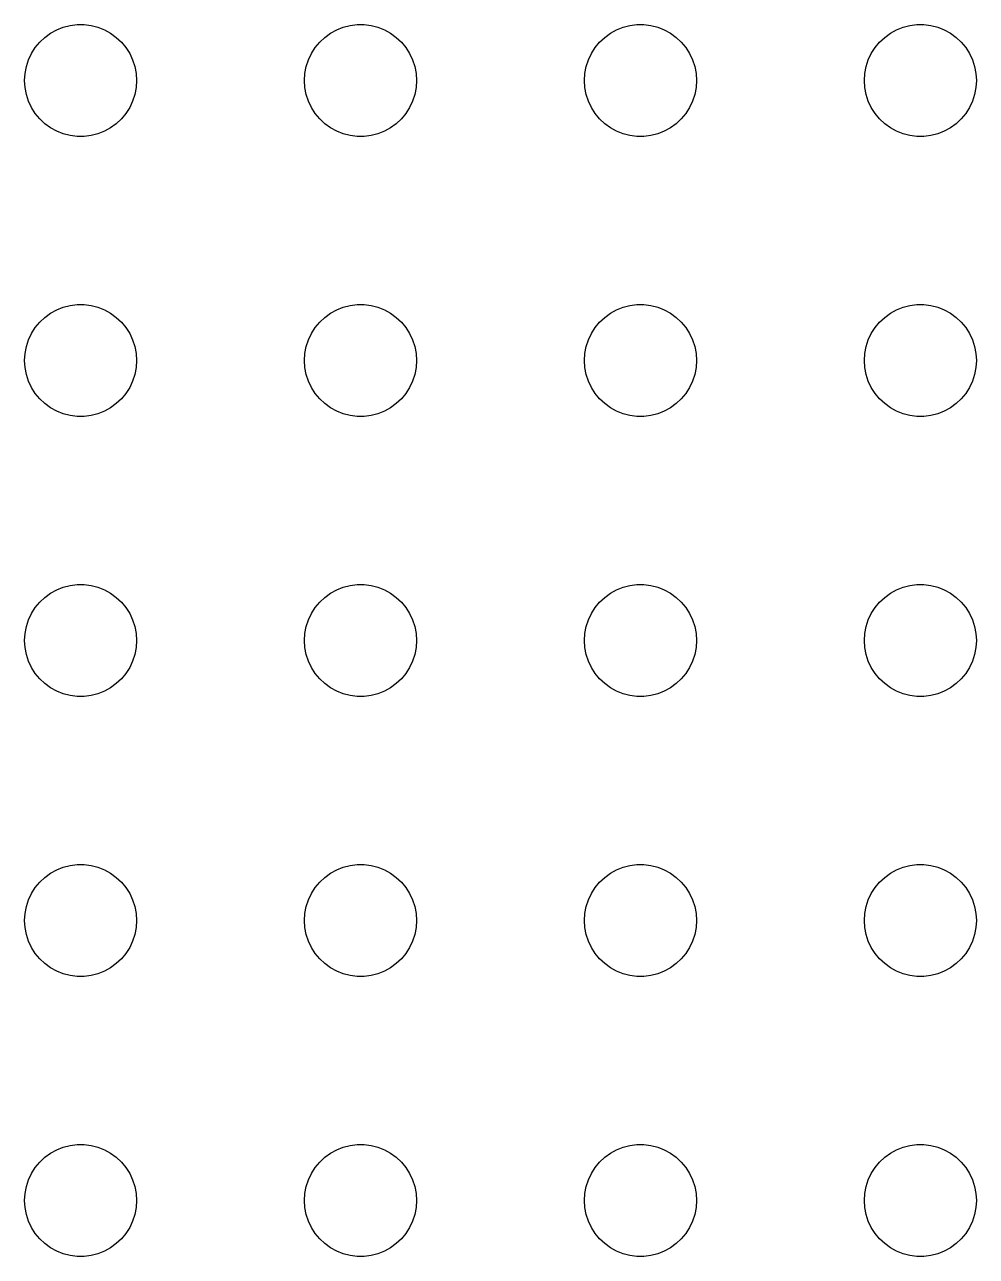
# Model space of a CAD drawing. Header units: metres. Extents: x -134 to 134, y -134 to 134.
# Drawn here: x -1.5 to 24, y 66 to 99 of the extents above; entities that cross this region are included whole.
import ezdxf

# ---------------------------------------------------------------- set-up
doc = ezdxf.new("R2010")
doc.units = ezdxf.units.M

msp = doc.modelspace()

# ---------------------------------------------------------------- linework, layer by layer
for p, q in [((-0.28107, 98.9734), (-0.09418, 98.997)), ((-0.09418, 98.997), (0.09418, 98.997)), ((0.09418, 98.997), (0.28107, 98.9734)), ((7.21892, 98.9734), (7.40581, 98.997)), ((7.40581, 98.997), (7.59418, 98.997)), ((7.59418, 98.997), (7.78107, 98.9734)), ((14.7189, 98.9734), (14.9058, 98.997)), ((14.9058, 98.997), (15.0942, 98.997)), ((15.0942, 98.997), (15.2811, 98.9734)), ((22.2189, 98.9734), (22.4058, 98.997)), ((22.4058, 98.997), (22.5942, 98.997)), ((22.5942, 98.997), (22.7811, 98.9734)), ((-1.09344, 98.5268), (-0.95613, 98.6558)), ((-0.95613, 98.6558), (-0.80373, 98.7665)), ((-0.80373, 98.7665), (-0.63866, 98.8572)), ((-0.63866, 98.8572), (-0.46352, 98.9266)), ((-0.46352, 98.9266), (-0.28107, 98.9734)), ((0.28107, 98.9734), (0.46352, 98.9266)), ((0.46352, 98.9266), (0.63866, 98.8572)), ((0.63866, 98.8572), (0.80373, 98.7665)), ((0.80373, 98.7665), (0.95613, 98.6558)), ((0.95613, 98.6558), (1.09344, 98.5268)), ((6.40654, 98.5268), (6.54385, 98.6558)), ((6.54385, 98.6558), (6.69626, 98.7665)), ((6.69626, 98.7665), (6.86133, 98.8572)), ((6.86133, 98.8572), (7.03647, 98.9266)), ((7.03647, 98.9266), (7.21892, 98.9734)), ((7.78107, 98.9734), (7.96352, 98.9266)), ((7.96352, 98.9266), (8.13866, 98.8572)), ((8.13866, 98.8572), (8.30373, 98.7665)), ((8.30373, 98.7665), (8.45613, 98.6558)), ((8.45613, 98.6558), (8.59344, 98.5268)), ((13.9065, 98.5268), (14.0439, 98.6558)), ((14.0439, 98.6558), (14.1963, 98.7665)), ((14.1963, 98.7665), (14.3613, 98.8572)), ((14.3613, 98.8572), (14.5365, 98.9266)), ((14.5365, 98.9266), (14.7189, 98.9734)), ((15.2811, 98.9734), (15.4635, 98.9266)), ((15.4635, 98.9266), (15.6387, 98.8572)), ((15.6387, 98.8572), (15.8037, 98.7665)), ((15.8037, 98.7665), (15.9561, 98.6558)), ((15.9561, 98.6558), (16.0934, 98.5268)), ((21.4065, 98.5268), (21.5439, 98.6558)), ((21.5439, 98.6558), (21.6963, 98.7665)), ((21.6963, 98.7665), (21.8613, 98.8572)), ((21.8613, 98.8572), (22.0365, 98.9266)), ((22.0365, 98.9266), (22.2189, 98.9734)), ((22.7811, 98.9734), (22.9635, 98.9266)), ((22.9635, 98.9266), (23.1387, 98.8572)), ((23.1387, 98.8572), (23.3037, 98.7665)), ((23.3037, 98.7665), (23.4561, 98.6558)), ((23.4561, 98.6558), (23.5934, 98.5268)), ((-1.31445, 98.2226), (-1.21352, 98.3817)), ((-1.21352, 98.3817), (-1.09344, 98.5268)), ((1.09344, 98.5268), (1.21352, 98.3817)), ((1.21352, 98.3817), (1.31445, 98.2226)), ((6.18553, 98.2226), (6.28647, 98.3817)), ((6.28647, 98.3817), (6.40654, 98.5268)), ((8.59344, 98.5268), (8.71352, 98.3817)), ((8.71352, 98.3817), (8.81445, 98.2226)), ((13.6855, 98.2226), (13.7865, 98.3817)), ((13.7865, 98.3817), (13.9065, 98.5268)), ((16.0934, 98.5268), (16.2135, 98.3817)), ((16.2135, 98.3817), (16.3145, 98.2226)), ((21.1855, 98.2226), (21.2865, 98.3817)), ((21.2865, 98.3817), (21.4065, 98.5268)), ((23.5934, 98.5268), (23.7135, 98.3817)), ((23.7135, 98.3817), (23.8145, 98.2226)), ((-1.45287, 97.873), (-1.39465, 98.0522)), ((-1.39465, 98.0522), (-1.31445, 98.2226)), ((1.31445, 98.2226), (1.39465, 98.0522)), ((1.39465, 98.0522), (1.45287, 97.873)), ((6.04712, 97.873), (6.10533, 98.0522)), ((6.10533, 98.0522), (6.18553, 98.2226)), ((8.81445, 98.2226), (8.89465, 98.0522)), ((8.89465, 98.0522), (8.95287, 97.873)), ((13.5471, 97.873), (13.6053, 98.0522)), ((13.6053, 98.0522), (13.6855, 98.2226)), ((16.3145, 98.2226), (16.3947, 98.0522)), ((16.3947, 98.0522), (16.4529, 97.873)), ((21.0471, 97.873), (21.1053, 98.0522)), ((21.1053, 98.0522), (21.1855, 98.2226)), ((23.8145, 98.2226), (23.8947, 98.0522)), ((23.8947, 98.0522), (23.9529, 97.873)), ((-1.5, 97.5), (-1.48816, 97.688)), ((-1.48816, 97.688), (-1.45287, 97.873)), ((1.45287, 97.873), (1.48816, 97.688)), ((1.48816, 97.688), (1.5, 97.5)), ((6, 97.5), (6.01183, 97.688)), ((6.01183, 97.688), (6.04712, 97.873)), ((8.95287, 97.873), (8.98816, 97.688)), ((8.98816, 97.688), (9, 97.5)), ((13.5, 97.5), (13.5118, 97.688)), ((13.5118, 97.688), (13.5471, 97.873)), ((16.4529, 97.873), (16.4882, 97.688)), ((16.4882, 97.688), (16.5, 97.5)), ((21, 97.5), (21.0118, 97.688)), ((21.0118, 97.688), (21.0471, 97.873)), ((23.9529, 97.873), (23.9882, 97.688)), ((23.9882, 97.688), (24, 97.5)), ((-1.48816, 97.312), (-1.5, 97.5)), ((1.5, 97.5), (1.48816, 97.312)), ((6.01183, 97.312), (6, 97.5)), ((9, 97.5), (8.98816, 97.312)), ((13.5118, 97.312), (13.5, 97.5)), ((16.5, 97.5), (16.4882, 97.312)), ((21.0118, 97.312), (21, 97.5)), ((24, 97.5), (23.9882, 97.312)), ((-1.45287, 97.127), (-1.48816, 97.312)), ((-1.39465, 96.9478), (-1.45287, 97.127)), ((1.45287, 97.127), (1.39465, 96.9478)), ((1.48816, 97.312), (1.45287, 97.127)), ((6.04712, 97.127), (6.01183, 97.312)), ((6.10533, 96.9478), (6.04712, 97.127)), ((8.95287, 97.127), (8.89465, 96.9478)), ((8.98816, 97.312), (8.95287, 97.127)), ((13.5471, 97.127), (13.5118, 97.312)), ((13.6053, 96.9478), (13.5471, 97.127)), ((16.4529, 97.127), (16.3947, 96.9478)), ((16.4882, 97.312), (16.4529, 97.127)), ((21.0471, 97.127), (21.0118, 97.312)), ((21.1053, 96.9478), (21.0471, 97.127)), ((23.9529, 97.127), (23.8947, 96.9478)), ((23.9882, 97.312), (23.9529, 97.127)), ((-1.31445, 96.7774), (-1.39465, 96.9478)), ((-1.21352, 96.6183), (-1.31445, 96.7774)), ((1.31445, 96.7774), (1.21352, 96.6183)), ((1.39465, 96.9478), (1.31445, 96.7774)), ((6.18553, 96.7774), (6.10533, 96.9478)), ((6.28647, 96.6183), (6.18553, 96.7774)), ((8.81445, 96.7774), (8.71352, 96.6183)), ((8.89465, 96.9478), (8.81445, 96.7774)), ((13.6855, 96.7774), (13.6053, 96.9478)), ((13.7865, 96.6183), (13.6855, 96.7774)), ((16.3145, 96.7774), (16.2135, 96.6183)), ((16.3947, 96.9478), (16.3145, 96.7774)), ((21.1855, 96.7774), (21.1053, 96.9478)), ((21.2865, 96.6183), (21.1855, 96.7774)), ((23.8145, 96.7774), (23.7135, 96.6183)), ((23.8947, 96.9478), (23.8145, 96.7774)), ((-1.09344, 96.4732), (-1.21352, 96.6183)), ((-0.95613, 96.3442), (-1.09344, 96.4732)), ((-0.80373, 96.2335), (-0.95613, 96.3442)), ((0.95613, 96.3442), (0.80373, 96.2335)), ((1.09344, 96.4732), (0.95613, 96.3442)), ((1.21352, 96.6183), (1.09344, 96.4732)), ((6.40654, 96.4732), (6.28647, 96.6183)), ((6.54385, 96.3442), (6.40654, 96.4732)), ((6.69626, 96.2335), (6.54385, 96.3442)), ((8.45613, 96.3442), (8.30373, 96.2335)), ((8.59344, 96.4732), (8.45613, 96.3442)), ((8.71352, 96.6183), (8.59344, 96.4732)), ((13.9065, 96.4732), (13.7865, 96.6183)), ((14.0439, 96.3442), (13.9065, 96.4732)), ((14.1963, 96.2335), (14.0439, 96.3442)), ((15.9561, 96.3442), (15.8037, 96.2335)), ((16.0934, 96.4732), (15.9561, 96.3442)), ((16.2135, 96.6183), (16.0934, 96.4732)), ((21.4065, 96.4732), (21.2865, 96.6183)), ((21.5439, 96.3442), (21.4065, 96.4732)), ((21.6963, 96.2335), (21.5439, 96.3442)), ((23.4561, 96.3442), (23.3037, 96.2335)), ((23.5934, 96.4732), (23.4561, 96.3442)), ((23.7135, 96.6183), (23.5934, 96.4732)), ((-0.63866, 96.1428), (-0.80373, 96.2335)), ((-0.46352, 96.0734), (-0.63866, 96.1428)), ((-0.28107, 96.0266), (-0.46352, 96.0734)), ((-0.09418, 96.003), (-0.28107, 96.0266)), ((0.28107, 96.0266), (0.09418, 96.003)), ((0.46352, 96.0734), (0.28107, 96.0266)), ((0.63866, 96.1428), (0.46352, 96.0734)), ((0.80373, 96.2335), (0.63866, 96.1428)), ((6.86133, 96.1428), (6.69626, 96.2335)), ((7.03647, 96.0734), (6.86133, 96.1428)), ((7.21892, 96.0266), (7.03647, 96.0734)), ((7.40581, 96.003), (7.21892, 96.0266)), ((7.78107, 96.0266), (7.59418, 96.003)), ((7.96352, 96.0734), (7.78107, 96.0266)), ((8.13866, 96.1428), (7.96352, 96.0734)), ((8.30373, 96.2335), (8.13866, 96.1428)), ((14.3613, 96.1428), (14.1963, 96.2335)), ((14.5365, 96.0734), (14.3613, 96.1428)), ((14.7189, 96.0266), (14.5365, 96.0734)), ((14.9058, 96.003), (14.7189, 96.0266)), ((15.2811, 96.0266), (15.0942, 96.003)), ((15.4635, 96.0734), (15.2811, 96.0266)), ((15.6387, 96.1428), (15.4635, 96.0734)), ((15.8037, 96.2335), (15.6387, 96.1428)), ((21.8613, 96.1428), (21.6963, 96.2335)), ((22.0365, 96.0734), (21.8613, 96.1428)), ((22.2189, 96.0266), (22.0365, 96.0734)), ((22.4058, 96.003), (22.2189, 96.0266)), ((22.7811, 96.0266), (22.5942, 96.003)), ((22.9635, 96.0734), (22.7811, 96.0266)), ((23.1387, 96.1428), (22.9635, 96.0734)), ((23.3037, 96.2335), (23.1387, 96.1428)), ((0.09418, 96.003), (-0.09418, 96.003)), ((7.59418, 96.003), (7.40581, 96.003)), ((15.0942, 96.003), (14.9058, 96.003)), ((22.5942, 96.003), (22.4058, 96.003)), ((-0.63866, 91.3572), (-0.46352, 91.4266)), ((-0.46352, 91.4266), (-0.28107, 91.4734)), ((-0.28107, 91.4734), (-0.09418, 91.497)), ((-0.09418, 91.497), (0.09418, 91.497)), ((0.09418, 91.497), (0.28107, 91.4734)), ((0.28107, 91.4734), (0.46352, 91.4266)), ((0.46352, 91.4266), (0.63866, 91.3572)), ((6.86133, 91.3572), (7.03647, 91.4266)), ((7.03647, 91.4266), (7.21892, 91.4734)), ((7.21892, 91.4734), (7.40581, 91.497)), ((7.40581, 91.497), (7.59418, 91.497)), ((7.59418, 91.497), (7.78107, 91.4734)), ((7.78107, 91.4734), (7.96352, 91.4266)), ((7.96352, 91.4266), (8.13866, 91.3572)), ((14.3613, 91.3572), (14.5365, 91.4266)), ((14.5365, 91.4266), (14.7189, 91.4734)), ((14.7189, 91.4734), (14.9058, 91.497)), ((14.9058, 91.497), (15.0942, 91.497)), ((15.0942, 91.497), (15.2811, 91.4734)), ((15.2811, 91.4734), (15.4635, 91.4266)), ((15.4635, 91.4266), (15.6387, 91.3572)), ((21.8613, 91.3572), (22.0365, 91.4266)), ((22.0365, 91.4266), (22.2189, 91.4734)), ((22.2189, 91.4734), (22.4058, 91.497)), ((22.4058, 91.497), (22.5942, 91.497)), ((22.5942, 91.497), (22.7811, 91.4734)), ((22.7811, 91.4734), (22.9635, 91.4266)), ((22.9635, 91.4266), (23.1387, 91.3572)), ((-1.09344, 91.0268), (-0.95613, 91.1558)), ((-0.95613, 91.1558), (-0.80373, 91.2665)), ((-0.80373, 91.2665), (-0.63866, 91.3572)), ((0.63866, 91.3572), (0.80373, 91.2665)), ((0.80373, 91.2665), (0.95613, 91.1558)), ((0.95613, 91.1558), (1.09344, 91.0268)), ((6.40654, 91.0268), (6.54385, 91.1558)), ((6.54385, 91.1558), (6.69626, 91.2665)), ((6.69626, 91.2665), (6.86133, 91.3572)), ((8.13866, 91.3572), (8.30373, 91.2665)), ((8.30373, 91.2665), (8.45613, 91.1558)), ((8.45613, 91.1558), (8.59344, 91.0268)), ((13.9065, 91.0268), (14.0439, 91.1558)), ((14.0439, 91.1558), (14.1963, 91.2665)), ((14.1963, 91.2665), (14.3613, 91.3572)), ((15.6387, 91.3572), (15.8037, 91.2665)), ((15.8037, 91.2665), (15.9561, 91.1558)), ((15.9561, 91.1558), (16.0934, 91.0268)), ((21.4065, 91.0268), (21.5439, 91.1558)), ((21.5439, 91.1558), (21.6963, 91.2665)), ((21.6963, 91.2665), (21.8613, 91.3572)), ((23.1387, 91.3572), (23.3037, 91.2665)), ((23.3037, 91.2665), (23.4561, 91.1558)), ((23.4561, 91.1558), (23.5934, 91.0268)), ((-1.31445, 90.7226), (-1.21352, 90.8817)), ((-1.21352, 90.8817), (-1.09344, 91.0268)), ((1.09344, 91.0268), (1.21352, 90.8817)), ((1.21352, 90.8817), (1.31445, 90.7226)), ((6.18553, 90.7226), (6.28647, 90.8817)), ((6.28647, 90.8817), (6.40654, 91.0268)), ((8.59344, 91.0268), (8.71352, 90.8817)), ((8.71352, 90.8817), (8.81445, 90.7226)), ((13.6855, 90.7226), (13.7865, 90.8817)), ((13.7865, 90.8817), (13.9065, 91.0268)), ((16.0934, 91.0268), (16.2135, 90.8817)), ((16.2135, 90.8817), (16.3145, 90.7226)), ((21.1855, 90.7226), (21.2865, 90.8817)), ((21.2865, 90.8817), (21.4065, 91.0268)), ((23.5934, 91.0268), (23.7135, 90.8817)), ((23.7135, 90.8817), (23.8145, 90.7226)), ((-1.45287, 90.373), (-1.39465, 90.5522)), ((-1.39465, 90.5522), (-1.31445, 90.7226)), ((1.31445, 90.7226), (1.39465, 90.5522)), ((1.39465, 90.5522), (1.45287, 90.373)), ((6.04712, 90.373), (6.10533, 90.5522)), ((6.10533, 90.5522), (6.18553, 90.7226)), ((8.81445, 90.7226), (8.89465, 90.5522)), ((8.89465, 90.5522), (8.95287, 90.373)), ((13.5471, 90.373), (13.6053, 90.5522)), ((13.6053, 90.5522), (13.6855, 90.7226)), ((16.3145, 90.7226), (16.3947, 90.5522)), ((16.3947, 90.5522), (16.4529, 90.373)), ((21.0471, 90.373), (21.1053, 90.5522)), ((21.1053, 90.5522), (21.1855, 90.7226)), ((23.8145, 90.7226), (23.8947, 90.5522)), ((23.8947, 90.5522), (23.9529, 90.373)), ((-1.5, 90), (-1.48816, 90.188)), ((-1.48816, 90.188), (-1.45287, 90.373)), ((1.45287, 90.373), (1.48816, 90.188)), ((1.48816, 90.188), (1.5, 90)), ((6, 90), (6.01183, 90.188)), ((6.01183, 90.188), (6.04712, 90.373)), ((8.95287, 90.373), (8.98816, 90.188)), ((8.98816, 90.188), (9, 90)), ((13.5, 90), (13.5118, 90.188)), ((13.5118, 90.188), (13.5471, 90.373)), ((16.4529, 90.373), (16.4882, 90.188)), ((16.4882, 90.188), (16.5, 90)), ((21, 90), (21.0118, 90.188)), ((21.0118, 90.188), (21.0471, 90.373)), ((23.9529, 90.373), (23.9882, 90.188)), ((23.9882, 90.188), (24, 90)), ((-1.48816, 89.812), (-1.5, 90)), ((-1.45287, 89.627), (-1.48816, 89.812)), ((1.48816, 89.812), (1.45287, 89.627)), ((1.5, 90), (1.48816, 89.812)), ((6.01183, 89.812), (6, 90)), ((6.04712, 89.627), (6.01183, 89.812)), ((8.98816, 89.812), (8.95287, 89.627)), ((9, 90), (8.98816, 89.812)), ((13.5118, 89.812), (13.5, 90)), ((13.5471, 89.627), (13.5118, 89.812)), ((16.4882, 89.812), (16.4529, 89.627)), ((16.5, 90), (16.4882, 89.812)), ((21.0118, 89.812), (21, 90)), ((21.0471, 89.627), (21.0118, 89.812)), ((23.9882, 89.812), (23.9529, 89.627)), ((24, 90), (23.9882, 89.812)), ((-1.39465, 89.4478), (-1.45287, 89.627)), ((-1.31445, 89.2774), (-1.39465, 89.4478)), ((1.39465, 89.4478), (1.31445, 89.2774)), ((1.45287, 89.627), (1.39465, 89.4478)), ((6.10533, 89.4478), (6.04712, 89.627)), ((6.18553, 89.2774), (6.10533, 89.4478)), ((8.89465, 89.4478), (8.81445, 89.2774)), ((8.95287, 89.627), (8.89465, 89.4478)), ((13.6053, 89.4478), (13.5471, 89.627)), ((13.6855, 89.2774), (13.6053, 89.4478)), ((16.3947, 89.4478), (16.3145, 89.2774)), ((16.4529, 89.627), (16.3947, 89.4478)), ((21.1053, 89.4478), (21.0471, 89.627)), ((21.1855, 89.2774), (21.1053, 89.4478)), ((23.8947, 89.4478), (23.8145, 89.2774)), ((23.9529, 89.627), (23.8947, 89.4478)), ((-1.21352, 89.1183), (-1.31445, 89.2774)), ((-1.09344, 88.9732), (-1.21352, 89.1183)), ((1.21352, 89.1183), (1.09344, 88.9732)), ((1.31445, 89.2774), (1.21352, 89.1183)), ((6.28647, 89.1183), (6.18553, 89.2774)), ((6.40654, 88.9732), (6.28647, 89.1183)), ((8.71352, 89.1183), (8.59344, 88.9732)), ((8.81445, 89.2774), (8.71352, 89.1183)), ((13.7865, 89.1183), (13.6855, 89.2774)), ((13.9065, 88.9732), (13.7865, 89.1183)), ((16.2135, 89.1183), (16.0934, 88.9732)), ((16.3145, 89.2774), (16.2135, 89.1183)), ((21.2865, 89.1183), (21.1855, 89.2774)), ((21.4065, 88.9732), (21.2865, 89.1183)), ((23.7135, 89.1183), (23.5934, 88.9732)), ((23.8145, 89.2774), (23.7135, 89.1183)), ((-0.95613, 88.8442), (-1.09344, 88.9732)), ((-0.80373, 88.7335), (-0.95613, 88.8442)), ((0.95613, 88.8442), (0.80373, 88.7335)), ((1.09344, 88.9732), (0.95613, 88.8442)), ((6.54385, 88.8442), (6.40654, 88.9732)), ((6.69626, 88.7335), (6.54385, 88.8442)), ((8.45613, 88.8442), (8.30373, 88.7335)), ((8.59344, 88.9732), (8.45613, 88.8442)), ((14.0439, 88.8442), (13.9065, 88.9732)), ((14.1963, 88.7335), (14.0439, 88.8442)), ((15.9561, 88.8442), (15.8037, 88.7335)), ((16.0934, 88.9732), (15.9561, 88.8442)), ((21.5439, 88.8442), (21.4065, 88.9732)), ((21.6963, 88.7335), (21.5439, 88.8442)), ((23.4561, 88.8442), (23.3037, 88.7335)), ((23.5934, 88.9732), (23.4561, 88.8442)), ((-0.63866, 88.6428), (-0.80373, 88.7335)), ((-0.46352, 88.5734), (-0.63866, 88.6428)), ((-0.28107, 88.5266), (-0.46352, 88.5734)), ((-0.09418, 88.503), (-0.28107, 88.5266)), ((0.09418, 88.503), (-0.09418, 88.503)), ((0.28107, 88.5266), (0.09418, 88.503)), ((0.46352, 88.5734), (0.28107, 88.5266)), ((0.63866, 88.6428), (0.46352, 88.5734)), ((0.80373, 88.7335), (0.63866, 88.6428)), ((6.86133, 88.6428), (6.69626, 88.7335)), ((7.03647, 88.5734), (6.86133, 88.6428)), ((7.21892, 88.5266), (7.03647, 88.5734)), ((7.40581, 88.503), (7.21892, 88.5266)), ((7.59418, 88.503), (7.40581, 88.503)), ((7.78107, 88.5266), (7.59418, 88.503)), ((7.96352, 88.5734), (7.78107, 88.5266)), ((8.13866, 88.6428), (7.96352, 88.5734)), ((8.30373, 88.7335), (8.13866, 88.6428)), ((14.3613, 88.6428), (14.1963, 88.7335)), ((14.5365, 88.5734), (14.3613, 88.6428)), ((14.7189, 88.5266), (14.5365, 88.5734)), ((14.9058, 88.503), (14.7189, 88.5266)), ((15.0942, 88.503), (14.9058, 88.503)), ((15.2811, 88.5266), (15.0942, 88.503)), ((15.4635, 88.5734), (15.2811, 88.5266)), ((15.6387, 88.6428), (15.4635, 88.5734)), ((15.8037, 88.7335), (15.6387, 88.6428)), ((21.8613, 88.6428), (21.6963, 88.7335)), ((22.0365, 88.5734), (21.8613, 88.6428)), ((22.2189, 88.5266), (22.0365, 88.5734)), ((22.4058, 88.503), (22.2189, 88.5266)), ((22.5942, 88.503), (22.4058, 88.503)), ((22.7811, 88.5266), (22.5942, 88.503)), ((22.9635, 88.5734), (22.7811, 88.5266)), ((23.1387, 88.6428), (22.9635, 88.5734)), ((23.3037, 88.7335), (23.1387, 88.6428)), ((-0.80373, 83.7665), (-0.63866, 83.8572)), ((-0.63866, 83.8572), (-0.46352, 83.9266)), ((-0.46352, 83.9266), (-0.28107, 83.9734)), ((-0.28107, 83.9734), (-0.09418, 83.997)), ((-0.09418, 83.997), (0.09418, 83.997)), ((0.09418, 83.997), (0.28107, 83.9734)), ((0.28107, 83.9734), (0.46352, 83.9266)), ((0.46352, 83.9266), (0.63866, 83.8572)), ((0.63866, 83.8572), (0.80373, 83.7665)), ((6.69626, 83.7665), (6.86133, 83.8572)), ((6.86133, 83.8572), (7.03647, 83.9266)), ((7.03647, 83.9266), (7.21892, 83.9734)), ((7.21892, 83.9734), (7.40581, 83.997)), ((7.40581, 83.997), (7.59418, 83.997)), ((7.59418, 83.997), (7.78107, 83.9734)), ((7.78107, 83.9734), (7.96352, 83.9266)), ((7.96352, 83.9266), (8.13866, 83.8572)), ((8.13866, 83.8572), (8.30373, 83.7665)), ((14.1963, 83.7665), (14.3613, 83.8572)), ((14.3613, 83.8572), (14.5365, 83.9266)), ((14.5365, 83.9266), (14.7189, 83.9734)), ((14.7189, 83.9734), (14.9058, 83.997)), ((14.9058, 83.997), (15.0942, 83.997)), ((15.0942, 83.997), (15.2811, 83.9734)), ((15.2811, 83.9734), (15.4635, 83.9266)), ((15.4635, 83.9266), (15.6387, 83.8572)), ((15.6387, 83.8572), (15.8037, 83.7665)), ((21.6963, 83.7665), (21.8613, 83.8572)), ((21.8613, 83.8572), (22.0365, 83.9266)), ((22.0365, 83.9266), (22.2189, 83.9734)), ((22.2189, 83.9734), (22.4058, 83.997)), ((22.4058, 83.997), (22.5942, 83.997)), ((22.5942, 83.997), (22.7811, 83.9734)), ((22.7811, 83.9734), (22.9635, 83.9266)), ((22.9635, 83.9266), (23.1387, 83.8572)), ((23.1387, 83.8572), (23.3037, 83.7665)), ((-1.21352, 83.3817), (-1.09344, 83.5268)), ((-1.09344, 83.5268), (-0.95613, 83.6558)), ((-0.95613, 83.6558), (-0.80373, 83.7665)), ((0.80373, 83.7665), (0.95613, 83.6558)), ((0.95613, 83.6558), (1.09344, 83.5268)), ((1.09344, 83.5268), (1.21352, 83.3817)), ((6.28647, 83.3817), (6.40654, 83.5268)), ((6.40654, 83.5268), (6.54385, 83.6558)), ((6.54385, 83.6558), (6.69626, 83.7665)), ((8.30373, 83.7665), (8.45613, 83.6558)), ((8.45613, 83.6558), (8.59344, 83.5268)), ((8.59344, 83.5268), (8.71352, 83.3817)), ((13.7865, 83.3817), (13.9065, 83.5268)), ((13.9065, 83.5268), (14.0439, 83.6558)), ((14.0439, 83.6558), (14.1963, 83.7665)), ((15.8037, 83.7665), (15.9561, 83.6558)), ((15.9561, 83.6558), (16.0934, 83.5268)), ((16.0934, 83.5268), (16.2135, 83.3817)), ((21.2865, 83.3817), (21.4065, 83.5268)), ((21.4065, 83.5268), (21.5439, 83.6558)), ((21.5439, 83.6558), (21.6963, 83.7665)), ((23.3037, 83.7665), (23.4561, 83.6558)), ((23.4561, 83.6558), (23.5934, 83.5268)), ((23.5934, 83.5268), (23.7135, 83.3817)), ((-1.39465, 83.0522), (-1.31445, 83.2226)), ((-1.31445, 83.2226), (-1.21352, 83.3817)), ((1.21352, 83.3817), (1.31445, 83.2226)), ((1.31445, 83.2226), (1.39465, 83.0522)), ((6.10533, 83.0522), (6.18553, 83.2226)), ((6.18553, 83.2226), (6.28647, 83.3817)), ((8.71352, 83.3817), (8.81445, 83.2226)), ((8.81445, 83.2226), (8.89465, 83.0522)), ((13.6053, 83.0522), (13.6855, 83.2226)), ((13.6855, 83.2226), (13.7865, 83.3817)), ((16.2135, 83.3817), (16.3145, 83.2226)), ((16.3145, 83.2226), (16.3947, 83.0522)), ((21.1053, 83.0522), (21.1855, 83.2226)), ((21.1855, 83.2226), (21.2865, 83.3817)), ((23.7135, 83.3817), (23.8145, 83.2226)), ((23.8145, 83.2226), (23.8947, 83.0522)), ((-1.48816, 82.688), (-1.45287, 82.873)), ((-1.45287, 82.873), (-1.39465, 83.0522)), ((1.39465, 83.0522), (1.45287, 82.873)), ((1.45287, 82.873), (1.48816, 82.688)), ((6.01183, 82.688), (6.04712, 82.873)), ((6.04712, 82.873), (6.10533, 83.0522)), ((8.89465, 83.0522), (8.95287, 82.873)), ((8.95287, 82.873), (8.98816, 82.688)), ((13.5118, 82.688), (13.5471, 82.873)), ((13.5471, 82.873), (13.6053, 83.0522)), ((16.3947, 83.0522), (16.4529, 82.873)), ((16.4529, 82.873), (16.4882, 82.688)), ((21.0118, 82.688), (21.0471, 82.873)), ((21.0471, 82.873), (21.1053, 83.0522)), ((23.8947, 83.0522), (23.9529, 82.873)), ((23.9529, 82.873), (23.9882, 82.688)), ((-1.5, 82.5), (-1.48816, 82.688)), ((-1.48816, 82.312), (-1.5, 82.5)), ((1.48816, 82.688), (1.5, 82.5)), ((1.5, 82.5), (1.48816, 82.312)), ((6, 82.5), (6.01183, 82.688)), ((6.01183, 82.312), (6, 82.5)), ((8.98816, 82.688), (9, 82.5)), ((9, 82.5), (8.98816, 82.312)), ((13.5, 82.5), (13.5118, 82.688)), ((13.5118, 82.312), (13.5, 82.5)), ((16.4882, 82.688), (16.5, 82.5)), ((16.5, 82.5), (16.4882, 82.312)), ((21, 82.5), (21.0118, 82.688)), ((21.0118, 82.312), (21, 82.5)), ((23.9882, 82.688), (24, 82.5)), ((24, 82.5), (23.9882, 82.312)), ((-1.45287, 82.127), (-1.48816, 82.312)), ((1.48816, 82.312), (1.45287, 82.127)), ((6.04712, 82.127), (6.01183, 82.312)), ((8.98816, 82.312), (8.95287, 82.127)), ((13.5471, 82.127), (13.5118, 82.312)), ((16.4882, 82.312), (16.4529, 82.127)), ((21.0471, 82.127), (21.0118, 82.312)), ((23.9882, 82.312), (23.9529, 82.127)), ((-1.39465, 81.9478), (-1.45287, 82.127)), ((-1.31445, 81.7774), (-1.39465, 81.9478)), ((1.39465, 81.9478), (1.31445, 81.7774)), ((1.45287, 82.127), (1.39465, 81.9478)), ((6.10533, 81.9478), (6.04712, 82.127)), ((6.18553, 81.7774), (6.10533, 81.9478)), ((8.89465, 81.9478), (8.81445, 81.7774)), ((8.95287, 82.127), (8.89465, 81.9478)), ((13.6053, 81.9478), (13.5471, 82.127)), ((13.6855, 81.7774), (13.6053, 81.9478)), ((16.3947, 81.9478), (16.3145, 81.7774)), ((16.4529, 82.127), (16.3947, 81.9478)), ((21.1053, 81.9478), (21.0471, 82.127)), ((21.1855, 81.7774), (21.1053, 81.9478)), ((23.8947, 81.9478), (23.8145, 81.7774)), ((23.9529, 82.127), (23.8947, 81.9478)), ((-1.21352, 81.6183), (-1.31445, 81.7774)), ((-1.09344, 81.4732), (-1.21352, 81.6183)), ((1.21352, 81.6183), (1.09344, 81.4732)), ((1.31445, 81.7774), (1.21352, 81.6183)), ((6.28647, 81.6183), (6.18553, 81.7774)), ((6.40654, 81.4732), (6.28647, 81.6183)), ((8.71352, 81.6183), (8.59344, 81.4732)), ((8.81445, 81.7774), (8.71352, 81.6183)), ((13.7865, 81.6183), (13.6855, 81.7774)), ((13.9065, 81.4732), (13.7865, 81.6183)), ((16.2135, 81.6183), (16.0934, 81.4732)), ((16.3145, 81.7774), (16.2135, 81.6183)), ((21.2865, 81.6183), (21.1855, 81.7774)), ((21.4065, 81.4732), (21.2865, 81.6183)), ((23.7135, 81.6183), (23.5934, 81.4732)), ((23.8145, 81.7774), (23.7135, 81.6183)), ((-0.95613, 81.3442), (-1.09344, 81.4732)), ((-0.80373, 81.2335), (-0.95613, 81.3442)), ((-0.63866, 81.1428), (-0.80373, 81.2335)), ((0.80373, 81.2335), (0.63866, 81.1428)), ((0.95613, 81.3442), (0.80373, 81.2335)), ((1.09344, 81.4732), (0.95613, 81.3442)), ((6.54385, 81.3442), (6.40654, 81.4732)), ((6.69626, 81.2335), (6.54385, 81.3442)), ((6.86133, 81.1428), (6.69626, 81.2335)), ((8.30373, 81.2335), (8.13866, 81.1428)), ((8.45613, 81.3442), (8.30373, 81.2335)), ((8.59344, 81.4732), (8.45613, 81.3442)), ((14.0439, 81.3442), (13.9065, 81.4732)), ((14.1963, 81.2335), (14.0439, 81.3442)), ((14.3613, 81.1428), (14.1963, 81.2335)), ((15.8037, 81.2335), (15.6387, 81.1428)), ((15.9561, 81.3442), (15.8037, 81.2335)), ((16.0934, 81.4732), (15.9561, 81.3442)), ((21.5439, 81.3442), (21.4065, 81.4732)), ((21.6963, 81.2335), (21.5439, 81.3442)), ((21.8613, 81.1428), (21.6963, 81.2335)), ((23.3037, 81.2335), (23.1387, 81.1428)), ((23.4561, 81.3442), (23.3037, 81.2335)), ((23.5934, 81.4732), (23.4561, 81.3442)), ((-0.46352, 81.0734), (-0.63866, 81.1428)), ((-0.28107, 81.0266), (-0.46352, 81.0734)), ((-0.09418, 81.003), (-0.28107, 81.0266)), ((0.09418, 81.003), (-0.09418, 81.003)), ((0.28107, 81.0266), (0.09418, 81.003)), ((0.46352, 81.0734), (0.28107, 81.0266)), ((0.63866, 81.1428), (0.46352, 81.0734)), ((7.03647, 81.0734), (6.86133, 81.1428)), ((7.21892, 81.0266), (7.03647, 81.0734)), ((7.40581, 81.003), (7.21892, 81.0266)), ((7.59418, 81.003), (7.40581, 81.003)), ((7.78107, 81.0266), (7.59418, 81.003)), ((7.96352, 81.0734), (7.78107, 81.0266)), ((8.13866, 81.1428), (7.96352, 81.0734)), ((14.5365, 81.0734), (14.3613, 81.1428)), ((14.7189, 81.0266), (14.5365, 81.0734)), ((14.9058, 81.003), (14.7189, 81.0266)), ((15.0942, 81.003), (14.9058, 81.003)), ((15.2811, 81.0266), (15.0942, 81.003)), ((15.4635, 81.0734), (15.2811, 81.0266)), ((15.6387, 81.1428), (15.4635, 81.0734)), ((22.0365, 81.0734), (21.8613, 81.1428)), ((22.2189, 81.0266), (22.0365, 81.0734)), ((22.4058, 81.003), (22.2189, 81.0266)), ((22.5942, 81.003), (22.4058, 81.003)), ((22.7811, 81.0266), (22.5942, 81.003)), ((22.9635, 81.0734), (22.7811, 81.0266)), ((23.1387, 81.1428), (22.9635, 81.0734)), ((-0.95613, 76.1558), (-0.80373, 76.2665)), ((-0.80373, 76.2665), (-0.63866, 76.3572)), ((-0.63866, 76.3572), (-0.46352, 76.4266)), ((-0.46352, 76.4266), (-0.28107, 76.4734)), ((-0.28107, 76.4734), (-0.09418, 76.497)), ((-0.09418, 76.497), (0.09418, 76.497)), ((0.09418, 76.497), (0.28107, 76.4734)), ((0.28107, 76.4734), (0.46352, 76.4266)), ((0.46352, 76.4266), (0.63866, 76.3572)), ((0.63866, 76.3572), (0.80373, 76.2665)), ((0.80373, 76.2665), (0.95613, 76.1558)), ((6.54385, 76.1558), (6.69626, 76.2665)), ((6.69626, 76.2665), (6.86133, 76.3572)), ((6.86133, 76.3572), (7.03647, 76.4266)), ((7.03647, 76.4266), (7.21892, 76.4734)), ((7.21892, 76.4734), (7.40581, 76.497)), ((7.40581, 76.497), (7.59418, 76.497)), ((7.59418, 76.497), (7.78107, 76.4734)), ((7.78107, 76.4734), (7.96352, 76.4266)), ((7.96352, 76.4266), (8.13866, 76.3572)), ((8.13866, 76.3572), (8.30373, 76.2665)), ((8.30373, 76.2665), (8.45613, 76.1558)), ((14.0439, 76.1558), (14.1963, 76.2665)), ((14.1963, 76.2665), (14.3613, 76.3572)), ((14.3613, 76.3572), (14.5365, 76.4266)), ((14.5365, 76.4266), (14.7189, 76.4734)), ((14.7189, 76.4734), (14.9058, 76.497)), ((14.9058, 76.497), (15.0942, 76.497)), ((15.0942, 76.497), (15.2811, 76.4734)), ((15.2811, 76.4734), (15.4635, 76.4266)), ((15.4635, 76.4266), (15.6387, 76.3572)), ((15.6387, 76.3572), (15.8037, 76.2665)), ((15.8037, 76.2665), (15.9561, 76.1558)), ((21.5439, 76.1558), (21.6963, 76.2665)), ((21.6963, 76.2665), (21.8613, 76.3572)), ((21.8613, 76.3572), (22.0365, 76.4266)), ((22.0365, 76.4266), (22.2189, 76.4734)), ((22.2189, 76.4734), (22.4058, 76.497)), ((22.4058, 76.497), (22.5942, 76.497)), ((22.5942, 76.497), (22.7811, 76.4734)), ((22.7811, 76.4734), (22.9635, 76.4266)), ((22.9635, 76.4266), (23.1387, 76.3572)), ((23.1387, 76.3572), (23.3037, 76.2665)), ((23.3037, 76.2665), (23.4561, 76.1558)), ((-1.21352, 75.8817), (-1.09344, 76.0268)), ((-1.09344, 76.0268), (-0.95613, 76.1558)), ((0.95613, 76.1558), (1.09344, 76.0268)), ((1.09344, 76.0268), (1.21352, 75.8817)), ((6.28647, 75.8817), (6.40654, 76.0268)), ((6.40654, 76.0268), (6.54385, 76.1558)), ((8.45613, 76.1558), (8.59344, 76.0268)), ((8.59344, 76.0268), (8.71352, 75.8817)), ((13.7865, 75.8817), (13.9065, 76.0268)), ((13.9065, 76.0268), (14.0439, 76.1558)), ((15.9561, 76.1558), (16.0934, 76.0268)), ((16.0934, 76.0268), (16.2135, 75.8817)), ((21.2865, 75.8817), (21.4065, 76.0268)), ((21.4065, 76.0268), (21.5439, 76.1558)), ((23.4561, 76.1558), (23.5934, 76.0268)), ((23.5934, 76.0268), (23.7135, 75.8817)), ((-1.39465, 75.5522), (-1.31445, 75.7226)), ((-1.31445, 75.7226), (-1.21352, 75.8817)), ((1.21352, 75.8817), (1.31445, 75.7226)), ((1.31445, 75.7226), (1.39465, 75.5522)), ((6.10533, 75.5522), (6.18553, 75.7226)), ((6.18553, 75.7226), (6.28647, 75.8817)), ((8.71352, 75.8817), (8.81445, 75.7226)), ((8.81445, 75.7226), (8.89465, 75.5522)), ((13.6053, 75.5522), (13.6855, 75.7226)), ((13.6855, 75.7226), (13.7865, 75.8817)), ((16.2135, 75.8817), (16.3145, 75.7226)), ((16.3145, 75.7226), (16.3947, 75.5522)), ((21.1053, 75.5522), (21.1855, 75.7226)), ((21.1855, 75.7226), (21.2865, 75.8817)), ((23.7135, 75.8817), (23.8145, 75.7226)), ((23.8145, 75.7226), (23.8947, 75.5522)), ((-1.48816, 75.188), (-1.45287, 75.373)), ((-1.45287, 75.373), (-1.39465, 75.5522)), ((1.39465, 75.5522), (1.45287, 75.373)), ((1.45287, 75.373), (1.48816, 75.188)), ((6.01183, 75.188), (6.04712, 75.373)), ((6.04712, 75.373), (6.10533, 75.5522)), ((8.89465, 75.5522), (8.95287, 75.373)), ((8.95287, 75.373), (8.98816, 75.188)), ((13.5118, 75.188), (13.5471, 75.373)), ((13.5471, 75.373), (13.6053, 75.5522)), ((16.3947, 75.5522), (16.4529, 75.373)), ((16.4529, 75.373), (16.4882, 75.188)), ((21.0118, 75.188), (21.0471, 75.373)), ((21.0471, 75.373), (21.1053, 75.5522)), ((23.8947, 75.5522), (23.9529, 75.373)), ((23.9529, 75.373), (23.9882, 75.188)), ((-1.5, 75), (-1.48816, 75.188)), ((-1.48816, 74.812), (-1.5, 75)), ((1.48816, 75.188), (1.5, 75)), ((1.5, 75), (1.48816, 74.812)), ((6, 75), (6.01183, 75.188)), ((6.01183, 74.812), (6, 75)), ((8.98816, 75.188), (9, 75)), ((9, 75), (8.98816, 74.812)), ((13.5, 75), (13.5118, 75.188)), ((13.5118, 74.812), (13.5, 75)), ((16.4882, 75.188), (16.5, 75)), ((16.5, 75), (16.4882, 74.812)), ((21, 75), (21.0118, 75.188)), ((21.0118, 74.812), (21, 75)), ((23.9882, 75.188), (24, 75)), ((24, 75), (23.9882, 74.812)), ((-1.45287, 74.627), (-1.48816, 74.812)), ((-1.39465, 74.4478), (-1.45287, 74.627)), ((1.45287, 74.627), (1.39465, 74.4478)), ((1.48816, 74.812), (1.45287, 74.627)), ((6.04712, 74.627), (6.01183, 74.812)), ((6.10533, 74.4478), (6.04712, 74.627)), ((8.95287, 74.627), (8.89465, 74.4478)), ((8.98816, 74.812), (8.95287, 74.627)), ((13.5471, 74.627), (13.5118, 74.812)), ((13.6053, 74.4478), (13.5471, 74.627)), ((16.4529, 74.627), (16.3947, 74.4478)), ((16.4882, 74.812), (16.4529, 74.627)), ((21.0471, 74.627), (21.0118, 74.812)), ((21.1053, 74.4478), (21.0471, 74.627)), ((23.9529, 74.627), (23.8947, 74.4478)), ((23.9882, 74.812), (23.9529, 74.627)), ((-1.31445, 74.2774), (-1.39465, 74.4478)), ((-1.21352, 74.1183), (-1.31445, 74.2774)), ((1.31445, 74.2774), (1.21352, 74.1183)), ((1.39465, 74.4478), (1.31445, 74.2774)), ((6.18553, 74.2774), (6.10533, 74.4478)), ((6.28647, 74.1183), (6.18553, 74.2774)), ((8.81445, 74.2774), (8.71352, 74.1183)), ((8.89465, 74.4478), (8.81445, 74.2774)), ((13.6855, 74.2774), (13.6053, 74.4478)), ((13.7865, 74.1183), (13.6855, 74.2774)), ((16.3145, 74.2774), (16.2135, 74.1183)), ((16.3947, 74.4478), (16.3145, 74.2774)), ((21.1855, 74.2774), (21.1053, 74.4478)), ((21.2865, 74.1183), (21.1855, 74.2774)), ((23.8145, 74.2774), (23.7135, 74.1183)), ((23.8947, 74.4478), (23.8145, 74.2774)), ((-1.09344, 73.9732), (-1.21352, 74.1183)), ((-0.95613, 73.8442), (-1.09344, 73.9732)), ((1.09344, 73.9732), (0.95613, 73.8442)), ((1.21352, 74.1183), (1.09344, 73.9732)), ((6.40654, 73.9732), (6.28647, 74.1183)), ((6.54385, 73.8442), (6.40654, 73.9732)), ((8.59344, 73.9732), (8.45613, 73.8442)), ((8.71352, 74.1183), (8.59344, 73.9732)), ((13.9065, 73.9732), (13.7865, 74.1183)), ((14.0439, 73.8442), (13.9065, 73.9732)), ((16.0934, 73.9732), (15.9561, 73.8442)), ((16.2135, 74.1183), (16.0934, 73.9732)), ((21.4065, 73.9732), (21.2865, 74.1183)), ((21.5439, 73.8442), (21.4065, 73.9732)), ((23.5934, 73.9732), (23.4561, 73.8442)), ((23.7135, 74.1183), (23.5934, 73.9732)), ((-0.80373, 73.7335), (-0.95613, 73.8442)), ((-0.63866, 73.6428), (-0.80373, 73.7335)), ((-0.46352, 73.5734), (-0.63866, 73.6428)), ((0.63866, 73.6428), (0.46352, 73.5734)), ((0.80373, 73.7335), (0.63866, 73.6428)), ((0.95613, 73.8442), (0.80373, 73.7335)), ((6.69626, 73.7335), (6.54385, 73.8442)), ((6.86133, 73.6428), (6.69626, 73.7335)), ((7.03647, 73.5734), (6.86133, 73.6428)), ((8.13866, 73.6428), (7.96352, 73.5734)), ((8.30373, 73.7335), (8.13866, 73.6428)), ((8.45613, 73.8442), (8.30373, 73.7335)), ((14.1963, 73.7335), (14.0439, 73.8442)), ((14.3613, 73.6428), (14.1963, 73.7335)), ((14.5365, 73.5734), (14.3613, 73.6428)), ((15.6387, 73.6428), (15.4635, 73.5734)), ((15.8037, 73.7335), (15.6387, 73.6428)), ((15.9561, 73.8442), (15.8037, 73.7335)), ((21.6963, 73.7335), (21.5439, 73.8442)), ((21.8613, 73.6428), (21.6963, 73.7335)), ((22.0365, 73.5734), (21.8613, 73.6428)), ((23.1387, 73.6428), (22.9635, 73.5734)), ((23.3037, 73.7335), (23.1387, 73.6428)), ((23.4561, 73.8442), (23.3037, 73.7335)), ((-0.28107, 73.5266), (-0.46352, 73.5734)), ((-0.09418, 73.503), (-0.28107, 73.5266)), ((0.09418, 73.503), (-0.09418, 73.503)), ((0.28107, 73.5266), (0.09418, 73.503)), ((0.46352, 73.5734), (0.28107, 73.5266)), ((7.21892, 73.5266), (7.03647, 73.5734)), ((7.40581, 73.503), (7.21892, 73.5266)), ((7.59418, 73.503), (7.40581, 73.503)), ((7.78107, 73.5266), (7.59418, 73.503)), ((7.96352, 73.5734), (7.78107, 73.5266)), ((14.7189, 73.5266), (14.5365, 73.5734)), ((14.9058, 73.503), (14.7189, 73.5266)), ((15.0942, 73.503), (14.9058, 73.503)), ((15.2811, 73.5266), (15.0942, 73.503)), ((15.4635, 73.5734), (15.2811, 73.5266)), ((22.2189, 73.5266), (22.0365, 73.5734)), ((22.4058, 73.503), (22.2189, 73.5266)), ((22.5942, 73.503), (22.4058, 73.503)), ((22.7811, 73.5266), (22.5942, 73.503)), ((22.9635, 73.5734), (22.7811, 73.5266)), ((-0.46352, 68.9266), (-0.28107, 68.9734)), ((-0.28107, 68.9734), (-0.09418, 68.997)), ((-0.09418, 68.997), (0.09418, 68.997)), ((0.09418, 68.997), (0.28107, 68.9734)), ((0.28107, 68.9734), (0.46352, 68.9266)), ((7.03647, 68.9266), (7.21892, 68.9734)), ((7.21892, 68.9734), (7.40581, 68.997)), ((7.40581, 68.997), (7.59418, 68.997)), ((7.59418, 68.997), (7.78107, 68.9734)), ((7.78107, 68.9734), (7.96352, 68.9266)), ((14.5365, 68.9266), (14.7189, 68.9734)), ((14.7189, 68.9734), (14.9058, 68.997)), ((14.9058, 68.997), (15.0942, 68.997)), ((15.0942, 68.997), (15.2811, 68.9734)), ((15.2811, 68.9734), (15.4635, 68.9266)), ((22.0365, 68.9266), (22.2189, 68.9734)), ((22.2189, 68.9734), (22.4058, 68.997)), ((22.4058, 68.997), (22.5942, 68.997)), ((22.5942, 68.997), (22.7811, 68.9734)), ((22.7811, 68.9734), (22.9635, 68.9266)), ((-1.09344, 68.5268), (-0.95613, 68.6558)), ((-0.95613, 68.6558), (-0.80373, 68.7665)), ((-0.80373, 68.7665), (-0.63866, 68.8572)), ((-0.63866, 68.8572), (-0.46352, 68.9266)), ((0.46352, 68.9266), (0.63866, 68.8572)), ((0.63866, 68.8572), (0.80373, 68.7665)), ((0.80373, 68.7665), (0.95613, 68.6558)), ((0.95613, 68.6558), (1.09344, 68.5268)), ((6.40654, 68.5268), (6.54385, 68.6558)), ((6.54385, 68.6558), (6.69626, 68.7665)), ((6.69626, 68.7665), (6.86133, 68.8572)), ((6.86133, 68.8572), (7.03647, 68.9266)), ((7.96352, 68.9266), (8.13866, 68.8572)), ((8.13866, 68.8572), (8.30373, 68.7665)), ((8.30373, 68.7665), (8.45613, 68.6558)), ((8.45613, 68.6558), (8.59344, 68.5268)), ((13.9065, 68.5268), (14.0439, 68.6558)), ((14.0439, 68.6558), (14.1963, 68.7665)), ((14.1963, 68.7665), (14.3613, 68.8572)), ((14.3613, 68.8572), (14.5365, 68.9266)), ((15.4635, 68.9266), (15.6387, 68.8572)), ((15.6387, 68.8572), (15.8037, 68.7665)), ((15.8037, 68.7665), (15.9561, 68.6558)), ((15.9561, 68.6558), (16.0934, 68.5268)), ((21.4065, 68.5268), (21.5439, 68.6558)), ((21.5439, 68.6558), (21.6963, 68.7665)), ((21.6963, 68.7665), (21.8613, 68.8572)), ((21.8613, 68.8572), (22.0365, 68.9266)), ((22.9635, 68.9266), (23.1387, 68.8572)), ((23.1387, 68.8572), (23.3037, 68.7665)), ((23.3037, 68.7665), (23.4561, 68.6558)), ((23.4561, 68.6558), (23.5934, 68.5268)), ((-1.31445, 68.2226), (-1.21352, 68.3817)), ((-1.21352, 68.3817), (-1.09344, 68.5268)), ((1.09344, 68.5268), (1.21352, 68.3817)), ((1.21352, 68.3817), (1.31445, 68.2226)), ((6.18553, 68.2226), (6.28647, 68.3817)), ((6.28647, 68.3817), (6.40654, 68.5268)), ((8.59344, 68.5268), (8.71352, 68.3817)), ((8.71352, 68.3817), (8.81445, 68.2226)), ((13.6855, 68.2226), (13.7865, 68.3817)), ((13.7865, 68.3817), (13.9065, 68.5268)), ((16.0934, 68.5268), (16.2135, 68.3817)), ((16.2135, 68.3817), (16.3145, 68.2226)), ((21.1855, 68.2226), (21.2865, 68.3817)), ((21.2865, 68.3817), (21.4065, 68.5268)), ((23.5934, 68.5268), (23.7135, 68.3817)), ((23.7135, 68.3817), (23.8145, 68.2226)), ((-1.45287, 67.873), (-1.39465, 68.0522)), ((-1.39465, 68.0522), (-1.31445, 68.2226)), ((1.31445, 68.2226), (1.39465, 68.0522)), ((1.39465, 68.0522), (1.45287, 67.873)), ((6.04712, 67.873), (6.10533, 68.0522)), ((6.10533, 68.0522), (6.18553, 68.2226)), ((8.81445, 68.2226), (8.89465, 68.0522)), ((8.89465, 68.0522), (8.95287, 67.873)), ((13.5471, 67.873), (13.6053, 68.0522)), ((13.6053, 68.0522), (13.6855, 68.2226)), ((16.3145, 68.2226), (16.3947, 68.0522)), ((16.3947, 68.0522), (16.4529, 67.873)), ((21.0471, 67.873), (21.1053, 68.0522)), ((21.1053, 68.0522), (21.1855, 68.2226)), ((23.8145, 68.2226), (23.8947, 68.0522)), ((23.8947, 68.0522), (23.9529, 67.873)), ((-1.5, 67.5), (-1.48816, 67.688)), ((-1.48816, 67.688), (-1.45287, 67.873)), ((1.45287, 67.873), (1.48816, 67.688)), ((1.48816, 67.688), (1.5, 67.5)), ((6, 67.5), (6.01183, 67.688)), ((6.01183, 67.688), (6.04712, 67.873)), ((8.95287, 67.873), (8.98816, 67.688)), ((8.98816, 67.688), (9, 67.5)), ((13.5, 67.5), (13.5118, 67.688)), ((13.5118, 67.688), (13.5471, 67.873)), ((16.4529, 67.873), (16.4882, 67.688)), ((16.4882, 67.688), (16.5, 67.5)), ((21, 67.5), (21.0118, 67.688)), ((21.0118, 67.688), (21.0471, 67.873)), ((23.9529, 67.873), (23.9882, 67.688)), ((23.9882, 67.688), (24, 67.5)), ((-1.48816, 67.312), (-1.5, 67.5)), ((-1.45287, 67.127), (-1.48816, 67.312)), ((1.48816, 67.312), (1.45287, 67.127)), ((1.5, 67.5), (1.48816, 67.312)), ((6.01183, 67.312), (6, 67.5)), ((6.04712, 67.127), (6.01183, 67.312)), ((8.98816, 67.312), (8.95287, 67.127)), ((9, 67.5), (8.98816, 67.312)), ((13.5118, 67.312), (13.5, 67.5)), ((13.5471, 67.127), (13.5118, 67.312)), ((16.4882, 67.312), (16.4529, 67.127)), ((16.5, 67.5), (16.4882, 67.312)), ((21.0118, 67.312), (21, 67.5)), ((21.0471, 67.127), (21.0118, 67.312)), ((23.9882, 67.312), (23.9529, 67.127)), ((24, 67.5), (23.9882, 67.312)), ((-1.39465, 66.9478), (-1.45287, 67.127)), ((1.45287, 67.127), (1.39465, 66.9478)), ((6.10533, 66.9478), (6.04712, 67.127)), ((8.95287, 67.127), (8.89465, 66.9478)), ((13.6053, 66.9478), (13.5471, 67.127)), ((16.4529, 67.127), (16.3947, 66.9478)), ((21.1053, 66.9478), (21.0471, 67.127)), ((23.9529, 67.127), (23.8947, 66.9478)), ((-1.31445, 66.7774), (-1.39465, 66.9478)), ((-1.21352, 66.6183), (-1.31445, 66.7774)), ((1.31445, 66.7774), (1.21352, 66.6183)), ((1.39465, 66.9478), (1.31445, 66.7774)), ((6.18553, 66.7774), (6.10533, 66.9478)), ((6.28647, 66.6183), (6.18553, 66.7774)), ((8.81445, 66.7774), (8.71352, 66.6183)), ((8.89465, 66.9478), (8.81445, 66.7774)), ((13.6855, 66.7774), (13.6053, 66.9478)), ((13.7865, 66.6183), (13.6855, 66.7774)), ((16.3145, 66.7774), (16.2135, 66.6183)), ((16.3947, 66.9478), (16.3145, 66.7774)), ((21.1855, 66.7774), (21.1053, 66.9478)), ((21.2865, 66.6183), (21.1855, 66.7774)), ((23.8145, 66.7774), (23.7135, 66.6183)), ((23.8947, 66.9478), (23.8145, 66.7774)), ((-1.09344, 66.4732), (-1.21352, 66.6183)), ((-0.95613, 66.3442), (-1.09344, 66.4732)), ((-0.80373, 66.2335), (-0.95613, 66.3442)), ((0.95613, 66.3442), (0.80373, 66.2335)), ((1.09344, 66.4732), (0.95613, 66.3442)), ((1.21352, 66.6183), (1.09344, 66.4732)), ((6.40654, 66.4732), (6.28647, 66.6183)), ((6.54385, 66.3442), (6.40654, 66.4732)), ((6.69626, 66.2335), (6.54385, 66.3442)), ((8.45613, 66.3442), (8.30373, 66.2335)), ((8.59344, 66.4732), (8.45613, 66.3442)), ((8.71352, 66.6183), (8.59344, 66.4732)), ((13.9065, 66.4732), (13.7865, 66.6183)), ((14.0439, 66.3442), (13.9065, 66.4732)), ((14.1963, 66.2335), (14.0439, 66.3442)), ((15.9561, 66.3442), (15.8037, 66.2335)), ((16.0934, 66.4732), (15.9561, 66.3442)), ((16.2135, 66.6183), (16.0934, 66.4732)), ((21.4065, 66.4732), (21.2865, 66.6183)), ((21.5439, 66.3442), (21.4065, 66.4732)), ((21.6963, 66.2335), (21.5439, 66.3442)), ((23.4561, 66.3442), (23.3037, 66.2335)), ((23.5934, 66.4732), (23.4561, 66.3442)), ((23.7135, 66.6183), (23.5934, 66.4732)), ((-0.63866, 66.1428), (-0.80373, 66.2335)), ((-0.46352, 66.0734), (-0.63866, 66.1428)), ((-0.28107, 66.0266), (-0.46352, 66.0734)), ((-0.09418, 66.003), (-0.28107, 66.0266)), ((0.09418, 66.003), (-0.09418, 66.003)), ((0.28107, 66.0266), (0.09418, 66.003)), ((0.46352, 66.0734), (0.28107, 66.0266)), ((0.63866, 66.1428), (0.46352, 66.0734)), ((0.80373, 66.2335), (0.63866, 66.1428)), ((6.86133, 66.1428), (6.69626, 66.2335)), ((7.03647, 66.0734), (6.86133, 66.1428)), ((7.21892, 66.0266), (7.03647, 66.0734)), ((7.40581, 66.003), (7.21892, 66.0266)), ((7.59418, 66.003), (7.40581, 66.003)), ((7.78107, 66.0266), (7.59418, 66.003)), ((7.96352, 66.0734), (7.78107, 66.0266)), ((8.13866, 66.1428), (7.96352, 66.0734)), ((8.30373, 66.2335), (8.13866, 66.1428)), ((14.3613, 66.1428), (14.1963, 66.2335)), ((14.5365, 66.0734), (14.3613, 66.1428)), ((14.7189, 66.0266), (14.5365, 66.0734)), ((14.9058, 66.003), (14.7189, 66.0266)), ((15.0942, 66.003), (14.9058, 66.003)), ((15.2811, 66.0266), (15.0942, 66.003)), ((15.4635, 66.0734), (15.2811, 66.0266)), ((15.6387, 66.1428), (15.4635, 66.0734)), ((15.8037, 66.2335), (15.6387, 66.1428)), ((21.8613, 66.1428), (21.6963, 66.2335)), ((22.0365, 66.0734), (21.8613, 66.1428)), ((22.2189, 66.0266), (22.0365, 66.0734)), ((22.4058, 66.003), (22.2189, 66.0266)), ((22.5942, 66.003), (22.4058, 66.003)), ((22.7811, 66.0266), (22.5942, 66.003)), ((22.9635, 66.0734), (22.7811, 66.0266)), ((23.1387, 66.1428), (22.9635, 66.0734)), ((23.3037, 66.2335), (23.1387, 66.1428))]:
    msp.add_line(p, q)

doc.saveas('drawing.dxf')
